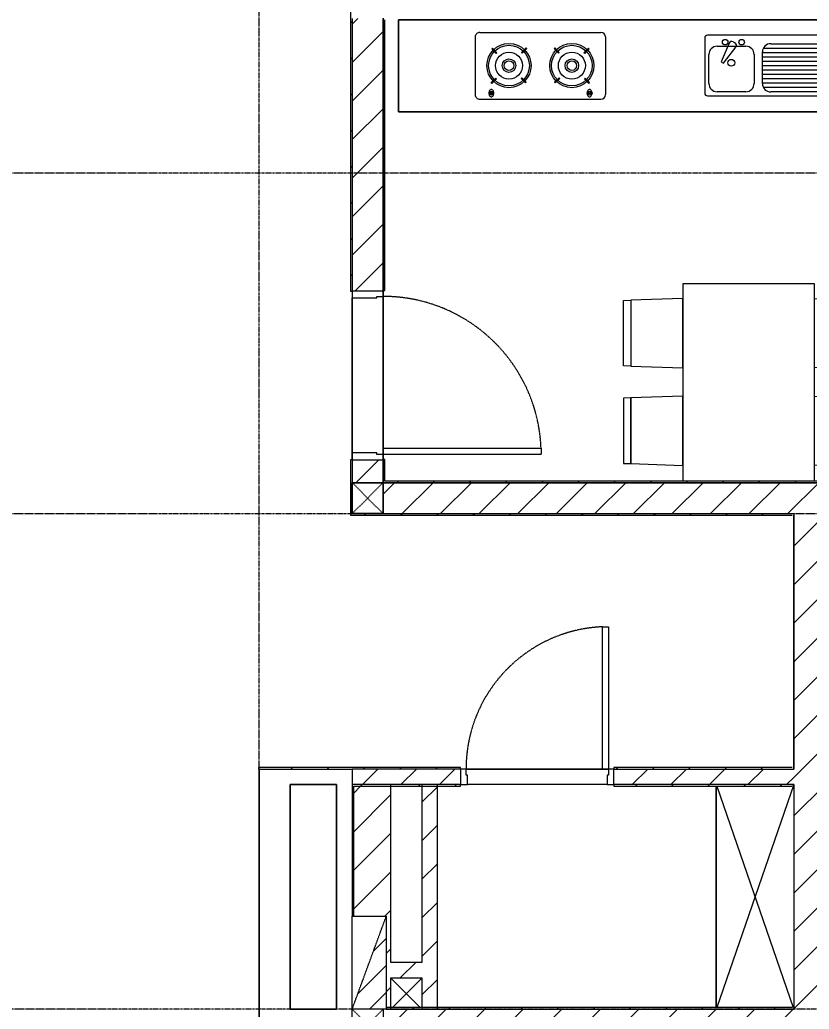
# Model space of a CAD drawing. Header units: millimetres. Extents: x 5357 to 201988, y -16345 to 109895.
# Drawn here: x 116707 to 121803, y 33837 to 40227 of the extents above; entities that cross this region are included whole.
import ezdxf

# ---------------------------------------------------------------- set-up
doc = ezdxf.new("R2010")
doc.units = ezdxf.units.MM
for name, pattern in [('Dash', [6, 3, -3]), ('Dash - Tight', [4.5, 3, -1.5]), ('Grid Line', [22.225, 12.7, -3.175, 3.175, -3.175])]:
    doc.linetypes.add(name, pattern=pattern)
for name, color, linetype, lineweight in [('0-1', 7, 'Continuous', 5), ('0-2', 53, 'Continuous', 9), ('0-3', 10, 'Continuous', 9), ('A-ANNO-DIMS', 211, 'Continuous', 9), ('A-ANNO-DIMS-220', 211, 'Continuous', 9), ('A-CLNG', 13, 'Continuous', 9), ('A-DETL-GENF-3', 92, 'Dash - Tight', 9), ('A-DETL-GENF-6', 1, 'Continuous', 9), ('A-DOOR', 31, 'Continuous', 9), ('A-DOOR-FRAM', 31, 'Continuous', 9), ('A-FLOR', 192, 'Continuous', 9), ('A-FLOR-1', 10, 'Continuous', 9), ('A-FLOR-2', 53, 'Continuous', 9), ('A-WALL', 113, 'Continuous', 9), ('A-WALL-4', 113, 'Continuous', 18), ('A-WALL-PATT-2', 53, 'Continuous', 9), ('A-WALL-PATT-3', 111, 'Continuous', 9), ('E-FIRE', 2, 'Continuous', 9), ('I-FURN', 30, 'Continuous', 9), ('I-FURN-1', 53, 'Continuous', 9), ('I-WALL-1', 9, 'Continuous', 18), ('I-WALL-3', 2, 'Continuous', 18), ('S-COLS', 52, 'Continuous', 9), ('S-COLS-5', 52, 'Continuous', 18), ('S-COLS-6', 52, 'Dash', 9), ('S-COLS-HDLN', 52, 'Dash', 9), ('S-GRID-1', 1, 'Grid Line', 9)]:
    doc.layers.add(name, color=color, linetype=linetype, lineweight=lineweight)
doc.styles.add('Arial_4', font='arial_0.ttf', dxfattribs={"width": 0.9, "height": 660})
doc.dimstyles.new('1_Dim_chi_tiet_khu_đất_2', dxfattribs={"dimscale": 304.8, "dimtxt": 673.371204, "dimasz": 0.866142, "dimexe": 0.721785, "dimexo": 0.0625, "dimgap": 0.072178, "dimtad": 1, "dimdec": 0, "dimrnd": 5, "dimzin": 0, "dimdsep": 46, "dimtxsty": 'Arial_4', "dimblk1": 'OBLIQUE', "dimblk2": 'OBLIQUE', "dimsah": 1, "dimcen": 0.09, "dimdle": 0.721785, "dimazin": 0, "dimtfac": 1, "dimtdec": 4, "dimtix": 1, "dimtmove": 0, "dimatfit": 3, "dimfxl": 2.165354, "dimfxlon": 1, "dimtvp": 1, "dimtolj": 1, "dimtzin": 0, "dimarcsym": 2})
pattern_1 = [(45, (0, 0), (-116.67262, 116.67262), [])]
pattern_2 = [(45, (0, 0), (-124.4508, 124.4508), [])]

# ---------------------------------------------------------------- blocks, each defined once
blk = doc.blocks.new('NCV_TKTC_KET CAU_rvt-1-TKCS_MB SÂN ĐƯỜNG NỘI BỘ')
at = {"layer": 'A-FLOR-1'}
for p, q in [((118852.5, 37430.3), (118852.5, 38430.3)), ((118852.5, 38430.3), (118852.5, 37430.3)), ((118852.5, 37385.3), (118852.5, 37430.3)), ((118852.5, 37430.3), (118852.5, 37385.3)), ((121702.6, 35387.4), (121702.6, 37027.4)), ((121702.6, 37027.4), (121702.6, 35387.4)), ((118252.6, 33636.9), (118252.6, 35387.4)), ((118252.6, 35387.4), (118252.6, 33636.9)), ((119587.6, 35387.4), (120507.6, 35387.4)), ((120507.6, 35387.4), (119587.6, 35387.4)), ((118752.5, 35287.3), (118452.6, 35287.3)), ((118452.6, 35287.3), (118452.6, 33837.4)), ((118452.6, 35287.3), (118752.5, 35287.3)), ((118452.6, 33837.4), (118452.6, 35287.3)), ((118752.5, 33837.4), (118752.5, 35287.3)), ((118752.5, 35287.3), (118752.5, 33837.4)), ((121202.6, 35277.4), (121202.6, 33847.4)), ((121202.6, 33847.4), (121202.6, 35277.4)), ((121702.6, 35287.3), (121692.6, 35287.3)), ((118452.6, 33837.4), (118752.5, 33837.4)), ((118752.5, 33837.4), (118452.6, 33837.4))]:
    blk.add_line(p, q, dxfattribs=at)
at = {"layer": 'A-FLOR-2'}
blk.add_line((121692.6, 35287.3), (121702.6, 35287.3), dxfattribs=at)
blk = doc.blocks.new('HE BEP A1 - HE BEP A 2-944694-TKCS_MB SÂN ĐƯỜNG NỘI BỘ')
at = {"layer": 'I-FURN'}
for p, q in [((0, 0), (662.4, 0)), ((0, -594.4), (0, 0)), ((662.4, 0), (662.4, -594.4)), ((662.4, 0), (662.4, -594.4)), ((3700, 0), (662.4, 0)), ((3700, -594.4), (3700, 0)), ((3700, -594.4), (3700, 0)), ((844.9, -120.7), (844.9, -476.9)), ((1706.9, -103.2), (862.4, -103.2)), ((1724.4, -476.9), (1724.4, -120.7)), ((2364, -483.2), (2364, -111.2)), ((3175.6, -81.2), (2394, -81.2)), ((2451.6, -118.3), (2484.1, -118.3)), ((2451.6, -122.3), (2451.6, -118.3)), ((2484.1, -122.3), (2451.6, -122.3)), ((2484.1, -118.3), (2484.1, -122.3)), ((3085.5, -118.3), (3085.5, -122.3)), ((3118, -118.3), (3085.5, -118.3)), ((3085.5, -122.3), (3118, -122.3)), ((3118, -122.3), (3118, -118.3)), ((3205.6, -483.2), (3205.6, -111.2)), ((871.5, -386.8), (871.5, -182.3)), ((871.5, -184.9), (1351.6, -184.9)), ((877.9, -156.9), (1345.2, -156.9)), ((924.9, -128.9), (1298.3, -128.9)), ((1351.6, -182.3), (1351.6, -386.8)), ((1405.6, -369.9), (1405.6, -183.2)), ((1459, -129.9), (1644.4, -129.9)), ((1697.8, -183.2), (1697.8, -369.9)), ((2471.8, -183.9), (2467.4, -188.3)), ((2467.4, -188.3), (2496.5, -217.4)), ((2500.9, -213), (2471.8, -183.9)), ((2689.3, -186.7), (2660.2, -215.8)), ((2664.6, -220.2), (2693.7, -191.1)), ((2693.7, -191.1), (2689.3, -186.7)), ((2875.9, -191.1), (2880.3, -186.7)), ((2905, -220.2), (2875.9, -191.1)), ((2880.3, -186.7), (2909.4, -215.8)), ((3068.7, -213), (3097.9, -183.9)), ((3102.3, -188.3), (3073.1, -217.4)), ((3097.9, -183.9), (3102.3, -188.3)), ((871.5, -212.9), (1351.6, -212.9)), ((871.5, -240.9), (1351.6, -240.9)), ((2496.5, -217.4), (2500.9, -213)), ((2660.2, -215.8), (2664.6, -220.2)), ((2909.4, -215.8), (2905, -220.2)), ((3073.1, -217.4), (3068.7, -213)), ((871.5, -268.9), (1351.6, -268.9)), ((871.5, -296.9), (1351.6, -296.9)), ((1602.7, -313.4), (1523.8, -418.4)), ((1618.1, -322.3), (1602.7, -313.4)), ((871.5, -324.9), (1351.6, -324.9)), ((871.5, -352.9), (1351.6, -352.9)), ((871.5, -380.9), (1351.6, -380.9)), ((1566.6, -443.1), (1618.1, -322.3)), ((2470.1, -405.9), (2499.2, -376.7)), ((2503.6, -381.1), (2474.5, -410.3)), ((2499.2, -376.7), (2503.6, -381.1)), ((2663, -383.9), (2667.3, -379.5)), ((2667.3, -379.5), (2696.5, -408.6)), ((2902.3, -379.5), (2873.2, -408.6)), ((2906.7, -383.9), (2902.3, -379.5)), ((3070.4, -376.7), (3066, -381.1)), ((3066, -381.1), (3095.1, -410.3)), ((3099.5, -405.9), (3070.4, -376.7)), ((876.4, -408.9), (1346.8, -408.9)), ((1298.3, -440.1), (924.9, -440.1)), ((1644.4, -423.2), (1459, -423.2)), ((1541.1, -452.3), (1528.6, -445.1)), ((2474.5, -410.3), (2470.1, -405.9)), ((2692.1, -413), (2663, -383.9)), ((2696.5, -408.6), (2692.1, -413)), ((2873.2, -408.6), (2877.5, -413)), ((2877.5, -413), (2906.7, -383.9)), ((3095.1, -410.3), (3099.5, -405.9)), ((862.4, -494.4), (1706.9, -494.4)), ((3175.6, -513.2), (2394, -513.2)), ((662.4, -594.4), (0, -594.4)), ((662.4, -594.4), (3700, -594.4))]:
    blk.add_line(p, q, dxfattribs=at)
for centre, radius in [((2581.9, -298.5), 142.6), ((2581.9, -298.5), 131.3), ((2987.7, -298.5), 142.6), ((2987.7, -298.5), 131.3), ((2581.9, -298.5), 87.2), ((2581.9, -298.5), 43.6), ((2987.7, -298.5), 87.2), ((2987.7, -298.5), 43.6), ((1552.8, -316.6), 22.2), ((2581.9, -298.5), 30.9), ((2987.7, -298.5), 30.9), ((1485.9, -449.9), 17.8), ((1592.6, -449.9), 17.8)]:
    blk.add_circle(centre, radius, dxfattribs=at)
for centre, radius, start, end in [((862.4, -120.7), 17.5, 90, 180), ((1706.9, -120.7), 17.5, 0, 90), ((2394, -111.2), 30, 90, 180), ((2485.1, -120.7), 33.5, 163.94189, 180), ((2485.1, -120.7), 33.5, 180, 196.05811), ((2476.6, -118.2), 24.7, 145.20397, 163.94189), ((2467.8, -120.3), 11.6, 9.71775, 170.28225), ((2467.8, -120.3), 11.6, 189.9102, 350.0898), ((2471.3, -114.5), 18.1, 120.79762, 145.20397), ((2467.9, -108.8), 11.5, 90, 120.79762), ((2467.9, -108.8), 11.5, 59.20238, 90), ((2464.5, -114.5), 18.1, 34.79603, 59.20238), ((2459.1, -118.2), 24.7, 16.05811, 34.79603), ((2450.6, -120.7), 33.5, 0, 16.05811), ((2450.6, -120.7), 33.5, 343.94189, 0), ((3119, -120.7), 33.5, 163.94189, 180), ((3119, -120.7), 33.5, 180, 196.05811), ((3110.5, -118.2), 24.7, 145.20397, 163.94189), ((3105.2, -114.5), 18.1, 120.79762, 145.20397), ((3101.8, -120.3), 11.6, 9.71775, 170.28225), ((3101.8, -120.3), 11.6, 189.9102, 350.0898), ((3101.8, -108.8), 11.5, 90, 120.79762), ((3101.8, -108.8), 11.5, 59.20238, 90), ((3098.4, -114.5), 18.1, 34.79603, 59.20238), ((3093, -118.2), 24.7, 16.05811, 34.79603), ((3084.5, -120.7), 33.5, 0, 16.05811), ((3084.5, -120.7), 33.5, 343.94189, 0), ((3175.6, -111.2), 30, 360, 90), ((924.9, -182.3), 53.3, 90, 180), ((1298.3, -182.3), 53.3, 0, 90), ((1459, -183.2), 53.3, 90, 180), ((1644.4, -183.2), 53.3, 0, 90), ((2476.6, -123.1), 24.7, 196.05811, 214.79603), ((2471.3, -126.9), 18.1, 214.79603, 239.20238), ((2467.9, -132.6), 11.5, 239.20238, 270), ((2467.9, -132.6), 11.5, 270, 300.79762), ((2464.5, -126.9), 18.1, 300.79762, 325.20397), ((2459.1, -123.1), 24.7, 325.20397, 343.94189), ((3110.5, -123.1), 24.7, 196.05811, 214.79603), ((3105.2, -126.9), 18.1, 214.79603, 239.20238), ((3101.8, -132.6), 11.5, 239.20238, 270), ((3101.8, -132.6), 11.5, 270, 300.79762), ((3098.4, -126.9), 18.1, 300.79762, 325.20397), ((3093, -123.1), 24.7, 325.20397, 343.94189), ((1459, -369.9), 53.3, 180, 270), ((1644.4, -369.9), 53.3, 270, 0), ((924.9, -386.8), 53.3, 180, 270), ((1298.3, -386.8), 53.3, 270, 0), ((1537.5, -429.7), 17.8, 140.53825, 240.0479), ((1549.9, -436.9), 17.8, 240.0479, 339.46209), ((862.4, -476.9), 17.5, 180, 270), ((1706.9, -476.9), 17.5, 270, 0), ((2394, -483.2), 30, 180, 270), ((3175.6, -483.2), 30, 270, 0)]:
    blk.add_arc(centre, radius, start, end, dxfattribs=at)
at = {"layer": 'I-FURN-1'}
for p, q in [((0, 0), (3700, 0)), ((0, -594.4), (0, 0)), ((3700, 0), (3700, -594.4)), ((3700, -594.4), (0, -594.4))]:
    blk.add_line(p, q, dxfattribs=at)
blk = doc.blocks.new('RES_BAN AN 1 - RES_BAN AN 1-V145-TKCS_MB SÂN ĐƯỜNG NỘI BỘ')
at = {"layer": 'I-FURN-1'}
for p, q in [((-425, 0), (-425, -1275)), ((425, -1275), (425, 0)), ((-630, -109.1), (-425, -102.3)), ((-425, -102.3), (-425, -549.7)), ((425, -102.3), (425, -549.7)), ((761.9, -113.5), (425, -102.3)), ((761.9, -538.5), (761.9, -113.5)), ((761.9, -113.5), (761.9, -538.5)), ((809.6, -115.1), (761.9, -113.5)), ((809.6, -536.9), (809.6, -115.1)), ((-809.6, -150), (-809.6, -536.9)), ((-761.9, -538.5), (-761.9, -150)), ((-761.9, -538.5), (-761.9, -150)), ((-809.6, -536.9), (-761.9, -538.5)), ((-425, -549.7), (-761.9, -538.5)), ((425, -549.7), (761.9, -538.5)), ((761.9, -538.5), (809.6, -536.9)), ((-809.6, -745.3), (-761.9, -743.8)), ((-809.6, -1167.2), (-809.6, -745.3)), ((-761.9, -743.8), (-425, -732.5)), ((-761.9, -1168.8), (-761.9, -743.8)), ((-761.9, -743.8), (-761.9, -1168.8)), ((-425, -732.5), (-425, -1180)), ((425, -732.5), (425, -1180)), ((761.9, -743.8), (425, -732.5)), ((761.9, -743.8), (809.6, -745.3)), ((761.9, -1168.8), (761.9, -743.8)), ((761.9, -1168.8), (761.9, -743.8)), ((809.6, -745.3), (809.6, -1167.2)), ((-761.9, -1168.8), (-809.6, -1167.2)), ((-425, -1180), (-761.9, -1168.8)), ((425, -1180), (761.9, -1168.8)), ((809.6, -1167.2), (761.9, -1168.8)), ((-425, -1275), (425, -1275))]:
    blk.add_line(p, q, dxfattribs=at)
blk = doc.blocks.new('NCV_TKTC_TANG 1_rvt-1-TKCS_MB SÂN ĐƯỜNG NỘI BỘ')
at = {"layer": 'A-WALL-PATT-2'}
h = blk.add_hatch(dxfattribs=at)
h.set_pattern_fill('FP_2', color=256, style=0, pattern_type=2)
h.set_pattern_definition(pattern_1)
h.paths.add_polyline_path([(119062.6, 37237.4), (119062.6, 37387.8), (119052.6, 37386.9), (119053, 37237.4), (119061.1, 37237.4)])
h.paths.add_polyline_path([(119052.6, 38477.8), (119062.6, 38477.8), (119062.6, 40236.9), (119052.6, 40236.9), (119052.6, 38744.4)])
h = blk.add_hatch(dxfattribs=at)
h.set_pattern_fill('FP_2', color=256, style=0, pattern_type=2)
h.set_pattern_definition(pattern_1)
h.paths.add_polyline_path([(121774.6, 37237.4), (122042.6, 37237.4), (122042.5, 37246.9), (119062.6, 37246.9), (119062.6, 37237.4), (121702.6, 37237.4)])
at = {"layer": 'A-FLOR-1'}
for p, q in [((119052.6, 37237.4), (119052.6, 38885.4)), ((119052.6, 38477.8), (119052.6, 37387.8))]:
    blk.add_line(p, q, dxfattribs=at)
at = {"layer": 'A-FLOR-2'}
for p, q in [((119052.6, 38477.8), (119052.6, 37387.8)), ((119052.6, 37387.8), (119052.6, 38477.8)), ((118852.6, 38430.3), (118852.6, 37430.3))]:
    blk.add_line(p, q, dxfattribs=at)
at = {"layer": 'I-WALL-1'}
for p, q in [((119052.6, 40236.9), (119052.6, 38477.8)), ((119062.6, 38477.8), (119062.6, 40226.9)), ((119052.6, 38477.8), (119062.6, 38477.8)), ((119062.6, 37387.8), (119052.6, 37387.8)), ((119052.6, 37387.8), (119052.6, 37236.9)), ((119062.6, 37246.9), (119062.6, 37387.8)), ((119052.6, 37236.9), (119062.6, 37236.9)), ((122042.6, 37246.9), (119062.6, 37246.9)), ((119062.6, 37236.9), (122042.6, 37236.9))]:
    blk.add_line(p, q, dxfattribs=at)
at = {"layer": 'I-FURN-1', "rotation": 180}
for name, p in [('HE BEP A1 - HE BEP A 2-944694-TKCS_MB SÂN ĐƯỜNG NỘI BỘ', (122852.6, 39632.6)), ('RES_BAN AN 1 - RES_BAN AN 1-V145-TKCS_MB SÂN ĐƯỜNG NỘI BỘ', (121412.6, 37246.9))]:
    blk.add_blockref(name, p, dxfattribs=at)
blk = doc.blocks.new('FD_05 - FD_05-1000x2200mm-835434-TKCS_MB SÂN ĐƯỜNG NỘI BỘ')
at = {"layer": 'A-DETL-GENF-3'}
for p, q in [((470, 100), (470, 1120)), ((470, 1120), (510, 1120)), ((510, 1120), (510, 100)), ((510, 100), (470, 100))]:
    blk.add_line(p, q, dxfattribs=at)
blk.add_arc((510, 100), 1020, 92.24747, 180, dxfattribs=at)
at = {"layer": 'A-DOOR-FRAM'}
for p, q in [((-510, 100), (-545, 100)), ((-545, 100), (-545, -100)), ((-510, 60), (-510, 100)), ((545, 100), (510, 100)), ((510, 100), (510, 60)), ((545, -100), (545, 100)), ((-500, 60), (-510, 60)), ((-500, -100), (-500, 60)), ((510, 60), (500, 60)), ((500, 60), (500, -100)), ((-545, -100), (-500, -100)), ((500, -100), (545, -100))]:
    blk.add_line(p, q, dxfattribs=at)
blk = doc.blocks.new('G1_SOF - BO TRU - 200x200-3051103-TKCS_MB SÂN ĐƯỜNG NỘI BỘ')
at = {"layer": 'S-COLS-HDLN'}
for p, q in [((-100, -100), (100, 100)), ((100, -100), (-100, 100))]:
    blk.add_line(p, q, dxfattribs=at)
blk = doc.blocks.new('FD_02 - FD_03 - FD_03-KY THUAT-900x2200mm-801878-TKCS_MB SÂN ĐƯỜNG NỘI BỘ')
at = {"layer": 'A-DETL-GENF-3'}
for p, q in [((420, 50), (420, 970)), ((420, 970), (460, 970)), ((460, 970), (460, 50)), ((460, 50), (420, 50))]:
    blk.add_line(p, q, dxfattribs=at)
blk.add_arc((460, 50), 920, 92.49191, 180, dxfattribs=at)
at = {"layer": 'A-DOOR-FRAM'}
for p, q in [((-460, 50), (-495, 50)), ((-495, 50), (-495, -50)), ((-460, 10), (-460, 50)), ((-450, 10), (-460, 10)), ((-450, -50), (-450, 10)), ((460, 10), (450, 10)), ((450, 10), (450, -50)), ((495, 50), (460, 50)), ((460, 50), (460, 10)), ((495, -50), (495, 50)), ((-495, -50), (-450, -50)), ((450, -50), (495, -50))]:
    blk.add_line(p, q, dxfattribs=at)
blk = doc.blocks.new('G1_SOF - BO TRU - 200x200-V1055-TKCS_MB SÂN ĐƯỜNG NỘI BỘ')
at = {"layer": 'S-COLS-5'}
for p, q in [((-100, 100), (100, 100)), ((-100, -99.6), (-100, 100)), ((100, 100), (100, -99.6))]:
    blk.add_line(p, q, dxfattribs=at)
at = {"layer": 'S-COLS-HDLN'}
for p, q in [((100, -100), (-100, 100)), ((-100, -100), (100, 100))]:
    blk.add_line(p, q, dxfattribs=at)
blk = doc.blocks.new('40_HY_FIX_FS-FH_FHR_R19_Scale 1_300 - FH _ FHR-4771138-TKCS_MB SÂN ĐƯỜNG NỘI BỘ')
at = {"layer": 'A-DETL-GENF-3'}
for p, q in [((-300, 100), (300, 100)), ((300, -120), (-300, 100)), ((-300, 100), (300, 100)), ((-300, -120), (-300, 100)), ((300, 100), (300, -120)), ((300, 100), (300, -120)), ((300, -120), (-300, -120))]:
    blk.add_line(p, q, dxfattribs=at)
blk = doc.blocks.new('DIMBLOCK42-TKCS_MB SÂN ĐƯỜNG NỘI BỘ')
at = {"layer": 'A-ANNO-DIMS-220'}
for p, q in [((122507.1, 17016.9), (122507.1, 78456.9)), ((121847.1, 78236.9), (122727.1, 78236.9)), ((122507.1, 78236.9), (121847.1, 78236.9)), ((121847.1, 17236.9), (122727.1, 17236.9)), ((122507.1, 17236.9), (121847.1, 17236.9))]:
    blk.add_line(p, q, dxfattribs=at)
at = {"layer": 'A-ANNO-DIMS-220', "lineweight": 25}
for p, q in [((122507.1, 78236.9), (122375.1, 78368.9)), ((122507.1, 78236.9), (122639.1, 78104.9)), ((122507.1, 17236.9), (122375.1, 17368.9)), ((122507.1, 17236.9), (122639.1, 17104.9))]:
    blk.add_line(p, q, dxfattribs=at)
at = {"layer": 'A-ANNO-DIMS-220', "color": 0, "insert": (121628.2, 46597.4), "char_height": 660, "width": 2734.923, "attachment_point": 1, "rotation": 90, "line_spacing_factor": 0.941778, "style": 'Arial_4'}
blk.add_mtext('61000', dxfattribs=at)
blk = doc.blocks.new('_Oblique')
at = {"color": 0, "linetype": 'ByBlock', "lineweight": -2}
blk.add_line((-0.5, -0.5), (0.5, 0.5), dxfattribs=at)

msp = doc.modelspace()

# ---------------------------------------------------------------- hatches: boundary and pattern name
at = {"layer": 'A-DETL-GENF-6'}
h = msp.add_hatch(dxfattribs=at)
h.set_pattern_fill('FP_10', color=256, style=0, pattern_type=2)
h.set_pattern_definition([(45, (0, 0), (-493.914, 493.914), []), (45, (174.6, 0), (0, 987.828), []), (45, (-174.6, 0), (0, 987.828), [])])
h.paths.add_polyline_path([(119052.6, 33836.9), (119072.6, 33837.4), (119072.6, 34436.9), (118852.6, 33836.9)])
h.paths.add_polyline_path([(42052.6, 33836.9), (41832.6, 34436.9), (41832.6, 33836.9), (42052.6, 33836.9)])
at = {"layer": 'A-WALL-PATT-3'}
h = msp.add_hatch(dxfattribs=at)
h.set_pattern_fill('FP_2', color=256, style=0, pattern_type=2)
h.set_pattern_definition(pattern_1)
h.paths.add_polyline_path([(118852.5, 37037.4), (118852.5, 37385.3), (118842.5, 37383.1), (118842.5, 37037.4), (118852.5, 37037.4)])
h.paths.add_polyline_path([(118852.5, 38475.3), (118852.5, 41286.9), (118842.5, 41286.9), (118842.5, 38475.3)])
h = msp.add_hatch(dxfattribs=at)
h.set_pattern_fill('FP_1', color=256, style=0, pattern_type=2)
h.set_pattern_definition(pattern_2)
h.paths.add_polyline_path([(119052.5, 37237.4), (119052.5, 37385.3), (118852.5, 37385.3), (118852.6, 37237.4)])
h.paths.add_polyline_path([(119052.5, 38475.3), (119052.5, 40235.3), (118852.5, 40235.3), (118852.5, 38475.3), (119012.5, 38475.3)])
h.paths.add_polyline_path([(118852.5, 40435.3), (119052.5, 40436.9), (119052.5, 41286.9), (118852.5, 41286.9), (118852.5, 40447.5)])
h = msp.add_hatch(dxfattribs=at)
h.set_pattern_fill('FP_1', color=256, style=0, pattern_type=2)
h.set_pattern_definition(pattern_2)
h.paths.add_polyline_path([(119052.5, 37037.4), (122052.6, 37037.4), (122052.5, 37237.4), (119052.5, 37237.4), (119052.5, 37161.9)])
h = msp.add_hatch(dxfattribs=at)
h.set_pattern_fill('FP_2', color=256, style=0, pattern_type=2)
h.set_pattern_definition(pattern_1)
h.paths.add_polyline_path([(121702.6, 37027.4), (121702.2, 37037.4), (118842.5, 37036.9), (118842.5, 37027.4), (121692.6, 37027.4)])
h = msp.add_hatch(dxfattribs=at)
h.set_pattern_fill('FP_1', color=256, style=0, pattern_type=2)
h.set_pattern_definition(pattern_2)
h.paths.add_polyline_path([(121902.3, 33837.4), (121902.6, 33837.4), (121902.6, 37037.4), (121702.6, 37035.6), (121702.6, 33837.4), (121902, 33837.4)])
h = msp.add_hatch(dxfattribs=at)
h.set_pattern_fill('FP_2', color=256, style=0, pattern_type=2)
h.set_pattern_definition(pattern_1)
h.paths.add_polyline_path([(118452.6, 35387.4), (119552.6, 35387.4), (119552.6, 35397.4), (118247.6, 35397.4), (118247.6, 35387.4), (118355.5, 35387.4)])
h.paths.add_polyline_path([(121558.8, 35387.4), (121692.6, 35387.4), (121692.6, 35397.4), (120542.6, 35397.4), (120542.6, 35387.4), (121370.8, 35387.4)])
h = msp.add_hatch(dxfattribs=at)
h.set_pattern_fill('FP_1', color=256, style=0, pattern_type=2)
h.set_pattern_definition(pattern_2)
h.paths.add_polyline_path([(121202.7, 35287.4), (121702.6, 35287.4), (121702.6, 35387.4), (120542.6, 35387.4), (120542.6, 35287.4), (121202.6, 35287.4)])
h.paths.add_polyline_path([(118862.6, 35287.4), (119552.6, 35287.4), (119552.6, 35387.4), (118852.6, 35387.4), (118852.6, 35287.4)])
h = msp.add_hatch(dxfattribs=at)
h.set_pattern_fill('FP_1', color=256, style=0, pattern_type=2)
h.set_pattern_definition(pattern_2)
h.paths.add_polyline_path([(119072.6, 33837.4), (119102.6, 33837.4), (119102.6, 35287.4), (118852.6, 35287.3), (118852.6, 34436.9), (119072.6, 34436.9), (119072.6, 33854.3)])
h = msp.add_hatch(dxfattribs=at)
h.set_pattern_fill('FP_2', color=256, style=0, pattern_type=2)
h.set_pattern_definition(pattern_1)
h.paths.add_polyline_path([(119102.6, 35277.4), (119302.5, 35277.4), (119302.5, 35287.4), (119102.6, 35287.3), (119102.6, 35280.8)])
h.paths.add_polyline_path([(121495.9, 35277.4), (121692.6, 35277.4), (121690.4, 35287.4), (120542.6, 35287.3), (120542.6, 35277.4), (121202.6, 35277.4)])
h.paths.add_polyline_path([(119402.5, 35277.4), (119552.6, 35277.4), (119552.6, 35287.4), (119402.5, 35285.2)])
h = msp.add_hatch(dxfattribs=at)
h.set_pattern_fill('FP_1', color=256, style=0, pattern_type=2)
h.set_pattern_definition(pattern_2)
h.paths.add_polyline_path([(119402.5, 33837.4), (119402.5, 35287.4), (119302.5, 35287.3), (119302.5, 33847.4), (119397.5, 33847.4)])
h = msp.add_hatch(dxfattribs=at)
h.set_pattern_fill('FP_1', color=256, style=0, pattern_type=2)
h.set_pattern_definition(pattern_2)
h.paths.add_polyline_path([(119302.5, 34038.8), (119302.5, 34138.8), (119102.6, 34138.8), (119102.6, 34038.8), (119138, 34038.8)])
h = msp.add_hatch(dxfattribs=at)
h.set_pattern_fill('FP_1', color=256, style=0, pattern_type=2)
h.set_pattern_definition(pattern_2)
h.paths.add_polyline_path([(122052.5, 33637.4), (122052.6, 33637.4), (122052.6, 33837.4), (119052.6, 33836.9), (119052.6, 33637.4), (121961.4, 33637.4)])
h = msp.add_hatch(dxfattribs=at)
h.set_pattern_fill('FP_2', color=256, style=0, pattern_type=2)
h.set_pattern_definition(pattern_1)
h.paths.add_polyline_path([(119402.5, 33837.4), (121702.6, 33837.4), (121702.6, 33847.4), (119402.5, 33847.4), (119402.5, 33839.3)])
h.paths.add_polyline_path([(119402.5, 33837.4), (119397.5, 33847.4), (119102.6, 33847.4), (119102.6, 33837.4), (119302.5, 33837.4)])

# ---------------------------------------------------------------- linework, layer by layer
at = {"layer": '0-2'}
for p, q in [((121702.6, 35287.3), (121206, 33847.4)), ((121206, 35277.4), (121699.1, 33847.4))]:
    msp.add_line(p, q, dxfattribs=at)
at = {"layer": '0-3'}
for p, q in [((119102.6, 34037.2), (119292.4, 33847.4)), ((119302.5, 34037.2), (119112.6, 33847.4))]:
    msp.add_line(p, q, dxfattribs=at)
at = {"layer": 'A-CLNG'}
msp.add_line((121692.6, 35287.3), (121702.6, 35287.3), dxfattribs=at)
at = {"layer": 'A-FLOR'}
for p, q in [((118852.5, 37430.3), (118852.5, 37385.3)), ((121702.6, 37027.4), (121702.6, 35387.4)), ((120507.6, 35387.4), (119587.6, 35387.4)), ((121202.6, 35277.4), (121202.6, 33847.4)), ((118852.6, 33837.4), (118852.6, 34436.9))]:
    msp.add_line(p, q, dxfattribs=at)
at = {"layer": 'A-WALL'}
for p, q in [((118852.5, 40235.3), (118852.5, 38475.3)), ((118852.5, 37430.3), (118852.5, 38430.3)), ((119052.5, 38440.3), (119052.5, 37420.3)), ((118852.5, 37385.3), (118852.5, 37237.4)), ((118852.5, 37237.4), (119052.5, 37237.4)), ((119052.5, 37237.4), (119052.5, 37037.4)), ((119052.5, 37037.4), (121702.6, 37037.4)), ((121702.6, 37037.4), (121702.6, 37027.4)), ((119552.6, 35387.4), (118852.6, 35387.4)), ((119587.6, 35387.4), (120507.6, 35387.4)), ((120542.6, 35387.4), (121702.6, 35387.4)), ((119552.6, 35287.4), (118862.6, 35287.4)), ((120497.6, 35287.4), (119597.6, 35287.4)), ((121702.6, 35287.4), (120542.6, 35287.4)), ((121702.6, 35287.4), (121702.6, 33847.4))]:
    msp.add_line(p, q, dxfattribs=at)
at = {"layer": 'A-WALL-4'}
for p, q in [((119052.5, 38475.3), (119052.5, 40235.3)), ((119052.5, 37237.4), (119052.5, 37385.3)), ((122052.6, 37237.4), (119052.5, 37237.4)), ((118852.6, 35387.4), (118852.6, 34436.9)), ((119102.6, 34138.8), (119102.6, 35287.4)), ((119302.5, 35287.4), (119302.5, 34138.8)), ((119402.5, 33837.4), (119402.5, 35287.4)), ((119302.5, 34138.8), (119102.6, 34138.8)), ((119102.6, 33837.4), (119102.6, 34038.8)), ((119102.6, 34038.8), (119302.5, 34038.8)), ((119302.5, 34038.8), (119302.5, 33837.4)), ((121702.6, 33847.4), (121702.6, 33837.4))]:
    msp.add_line(p, q, dxfattribs=at)
at = {"layer": 'I-WALL-3'}
for p, q in [((118842.5, 41276.9), (118842.5, 38475.3)), ((118842.5, 38475.3), (118852.5, 38475.3)), ((118852.5, 37385.3), (118842.5, 37385.3)), ((118842.5, 37385.3), (118842.5, 37027.4)), ((118852.5, 37037.4), (118852.5, 37237.4)), ((118842.5, 37027.4), (121692.6, 37027.4)), ((119052.5, 37037.4), (118852.5, 37037.4)), ((119552.6, 35397.4), (118247.6, 35397.4)), ((118247.6, 35397.4), (118247.6, 35387.4)), ((118247.6, 35387.4), (118852.6, 35387.4)), ((119552.6, 35387.4), (119552.6, 35397.4)), ((121692.6, 35397.4), (120542.6, 35397.4)), ((120542.6, 35397.4), (120542.6, 35387.4)), ((118862.6, 35287.4), (118852.6, 35287.4)), ((118862.6, 34436.9), (118862.6, 35277.4)), ((118862.6, 35277.4), (119552.6, 35277.4)), ((119552.6, 35277.4), (119552.6, 35287.4)), ((120542.6, 35287.4), (120542.6, 35277.4)), ((120542.6, 35277.4), (121692.6, 35277.4)), ((121692.6, 33847.4), (119072.6, 33847.4)), ((119072.6, 33837.4), (121702.6, 33837.4))]:
    msp.add_line(p, q, dxfattribs=at)
at = {"layer": 'S-COLS'}
for p, q in [((119052.5, 37237.4), (118852.5, 37237.4)), ((119052.5, 37037.4), (119052.5, 37237.4))]:
    msp.add_line(p, q, dxfattribs=at)
at = {"layer": 'S-COLS-5'}
for p, q in [((118852.5, 37237.4), (118852.5, 37037.4)), ((118852.5, 37037.4), (119052.5, 37037.4))]:
    msp.add_line(p, q, dxfattribs=at)
at = {"layer": 'S-GRID-1'}
for p, q in [((118252.6, 20960.6), (118252.6, 80482.7)), ((131551.8, 39236.9), (29351.8, 39236.9)), ((131551.8, 37036.9), (29351.8, 37036.9)), ((128757.8, 33836.9), (32145.8, 33836.9))]:
    msp.add_line(p, q, dxfattribs=at)

# ---------------------------------------------------------------- block references
at = {"layer": '0-1'}
for name in ['NCV_TKTC_KET CAU_rvt-1-TKCS_MB SÂN ĐƯỜNG NỘI BỘ', 'NCV_TKTC_TANG 1_rvt-1-TKCS_MB SÂN ĐƯỜNG NỘI BỘ']:
    msp.add_blockref(name, (0, 0), dxfattribs=at)
at = {"layer": 'A-DOOR', "rotation": 270.0000000000001}
msp.add_blockref('FD_05 - FD_05-1000x2200mm-835434-TKCS_MB SÂN ĐƯỜNG NỘI BỘ', (118952.5, 37930.3), dxfattribs=at)
at = {"layer": 'A-DOOR'}
msp.add_blockref('FD_02 - FD_03 - FD_03-KY THUAT-900x2200mm-801878-TKCS_MB SÂN ĐƯỜNG NỘI BỘ', (120047.6, 35337.4), dxfattribs=at)
at = {"layer": 'E-FIRE', "rotation": 270.0000000000002}
msp.add_blockref('40_HY_FIX_FS-FH_FHR_R19_Scale 1_300 - FH _ FHR-4771138-TKCS_MB SÂN ĐƯỜNG NỘI BỘ', (118972.6, 34136.9), dxfattribs=at)
at = {"layer": 'S-COLS', "rotation": 180}
msp.add_blockref('G1_SOF - BO TRU - 200x200-V1055-TKCS_MB SÂN ĐƯỜNG NỘI BỘ', (118952.6, 33737.4), dxfattribs=at)
at = {"layer": 'S-COLS-6', "rotation": 180}
msp.add_blockref('G1_SOF - BO TRU - 200x200-3051103-TKCS_MB SÂN ĐƯỜNG NỘI BỘ', (118952.5, 37137.4), dxfattribs=at)

# ---------------------------------------------------------------- dimensions: what is measured, and where the dimension line sits
at = {"layer": 'A-ANNO-DIMS'}
dim = msp.add_linear_dim(base=(122507.1, 78236.9), p1=(121847.1, 17236.9), p2=(121847.1, 78236.9), angle=90, dimstyle='1_Dim_chi_tiet_khu_đất_2', override={"dimpost": '<>', "dimfxl": 61000}, dxfattribs=at)
dim.commit()
dim.dimension.update_dxf_attribs({"geometry": 'DIMBLOCK42-TKCS_MB SÂN ĐƯỜNG NỘI BỘ', "text_midpoint": (122148.1, 47736.9)})

doc.saveas('drawing.dxf')
